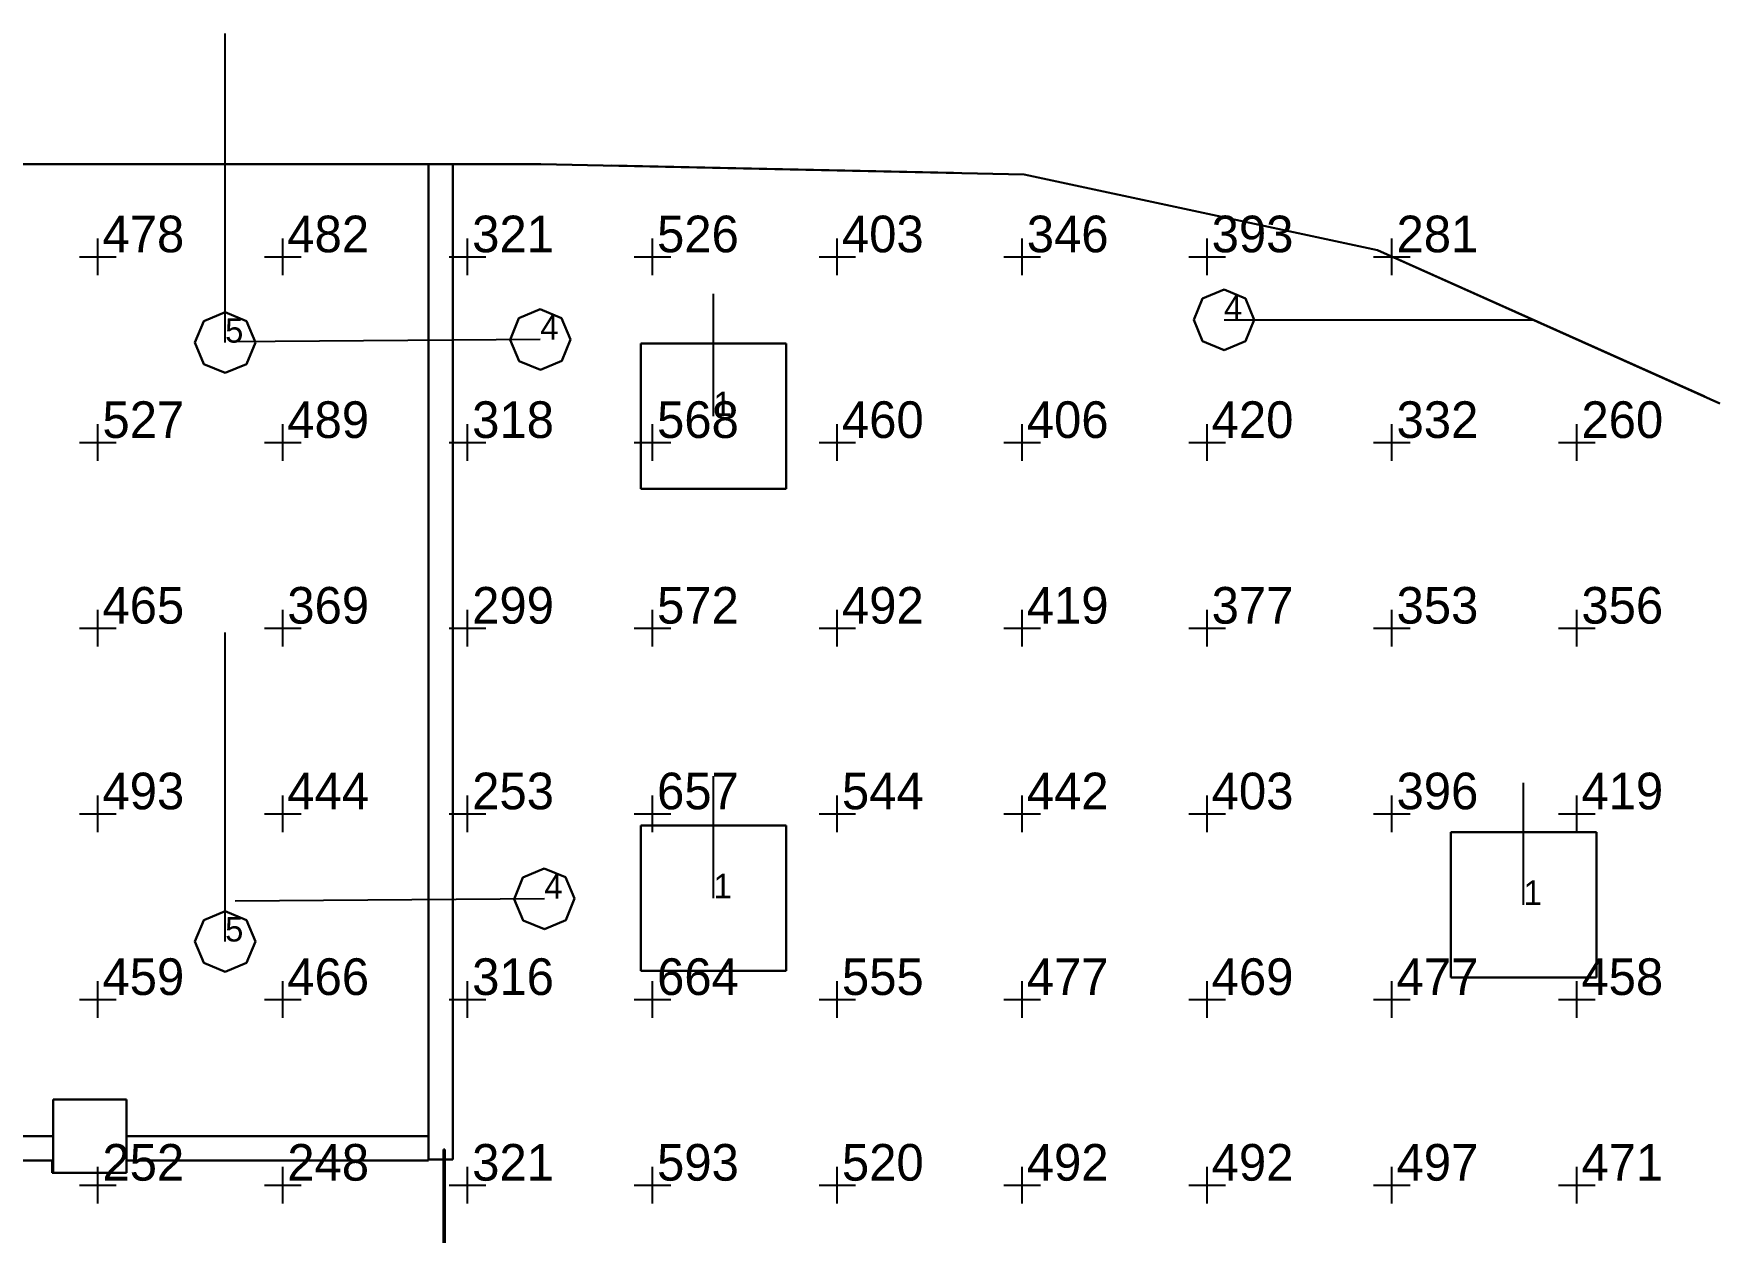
# Model space of a CAD drawing. Extents: x 0 to 48.1, y 0 to 23.7.
# Drawn here: x 24.32 to 31.19, y 18.43 to 23.33 of the extents above; entities that cross this region are included whole.
import ezdxf

# ---------------------------------------------------------------- set-up
doc = ezdxf.new("R2010")
doc.units = 0
doc.header["$MEASUREMENT"] = 0
for name, color, linetype in [('DLXFURN', 5, 'Continuous'), ('DLXLUM', 1, 'Continuous'), ('DLXLUMEX', 1, 'Continuous'), ('DLXSCENE', 7, 'Continuous'), ('DLXVAL', 3, 'Continuous')]:
    doc.layers.add(name, color=color, linetype=linetype)

# ---------------------------------------------------------------- blocks, each defined once
blk = doc.blocks.new('*U173')
at = {"color": 1}
blk.add_line((0, 0), (0, 1.265), dxfattribs=at)
for p, q in [((-0.124, 0), (-0.0877, 0.0877)), ((-0.0877, 0.0877), (-0.124, 0)), ((-0.0877, 0.0877), (-0.124, 0)), ((-0.124, 0), (-0.0877, 0.0877)), ((-0.0877, 0.0877), (0, 0.124)), ((0, 0.124), (-0.0877, 0.0877)), ((0, 0.124), (-0.0877, 0.0877)), ((-0.0877, 0.0877), (0, 0.124)), ((-0.0877, 0.0877), (-0.0877, 0.0877)), ((-0.0877, 0.0877), (-0.0877, 0.0877)), ((0, 0.124), (0.0877, 0.0877)), ((0.0877, 0.0877), (0, 0.124)), ((0.0877, 0.0877), (0, 0.124)), ((0, 0.124), (0, 0.124)), ((0, 0.124), (0.0877, 0.0877)), ((0, 0.124), (0, 0.124)), ((0.0877, 0.0877), (0.124, 0)), ((0.124, 0), (0.0877, 0.0877)), ((0.0877, 0.0877), (0.0877, 0.0877)), ((0.124, 0), (0.0877, 0.0877)), ((0.0877, 0.0877), (0.0877, 0.0877)), ((0.0877, 0.0877), (0.124, 0)), ((-0.0877, -0.0877), (-0.124, 0)), ((-0.124, 0), (-0.0877, -0.0877)), ((-0.124, 0), (-0.124, 0)), ((-0.124, 0), (-0.0877, -0.0877)), ((-0.0877, -0.0877), (-0.124, 0)), ((-0.124, 0), (-0.124, 0)), ((0.124, 0), (0.0877, -0.0877)), ((0.0877, -0.0877), (0.124, 0)), ((0.0877, -0.0877), (0.124, 0)), ((0.124, 0), (0.0877, -0.0877)), ((0.124, 0), (0.124, 0)), ((0.124, 0), (0.124, 0)), ((0, -0.124), (-0.0877, -0.0877)), ((-0.0877, -0.0877), (0, -0.124)), ((-0.0877, -0.0877), (-0.0877, -0.0877)), ((-0.0877, -0.0877), (0, -0.124)), ((0, -0.124), (-0.0877, -0.0877)), ((-0.0877, -0.0877), (-0.0877, -0.0877)), ((0.0877, -0.0877), (0, -0.124)), ((0, -0.124), (0.0877, -0.0877)), ((0, -0.124), (0.0877, -0.0877)), ((0.0877, -0.0877), (0, -0.124)), ((0, -0.124), (0, -0.124)), ((0, -0.124), (0, -0.124)), ((0.0877, -0.0877), (0.0877, -0.0877)), ((0.0877, -0.0877), (0.0877, -0.0877))]:
    blk.add_line(p, q)
at = {"layer": 'DLXLUMEX', "color": 7}
blk.add_text('5', height=0.1, dxfattribs=at).set_placement((0, 0))
blk = doc.blocks.new('*U174')
at = {"color": 1}
blk.add_line((0, 0), (0, 1.265), dxfattribs=at)
for p, q in [((-0.124, 0), (-0.0877, 0.0877)), ((-0.0877, 0.0877), (-0.124, 0)), ((-0.0877, 0.0877), (-0.124, 0)), ((-0.124, 0), (-0.0877, 0.0877)), ((-0.0877, 0.0877), (0, 0.124)), ((0, 0.124), (-0.0877, 0.0877)), ((0, 0.124), (-0.0877, 0.0877)), ((-0.0877, 0.0877), (0, 0.124)), ((-0.0877, 0.0877), (-0.0877, 0.0877)), ((-0.0877, 0.0877), (-0.0877, 0.0877)), ((0, 0.124), (0.0877, 0.0877)), ((0.0877, 0.0877), (0, 0.124)), ((0.0877, 0.0877), (0, 0.124)), ((0, 0.124), (0, 0.124)), ((0, 0.124), (0.0877, 0.0877)), ((0, 0.124), (0, 0.124)), ((0.0877, 0.0877), (0.124, 0)), ((0.124, 0), (0.0877, 0.0877)), ((0.0877, 0.0877), (0.0877, 0.0877)), ((0.124, 0), (0.0877, 0.0877)), ((0.0877, 0.0877), (0.0877, 0.0877)), ((0.0877, 0.0877), (0.124, 0)), ((-0.0877, -0.0877), (-0.124, 0)), ((-0.124, 0), (-0.0877, -0.0877)), ((-0.124, 0), (-0.124, 0)), ((-0.124, 0), (-0.0877, -0.0877)), ((-0.0877, -0.0877), (-0.124, 0)), ((-0.124, 0), (-0.124, 0)), ((0.124, 0), (0.0877, -0.0877)), ((0.0877, -0.0877), (0.124, 0)), ((0.0877, -0.0877), (0.124, 0)), ((0.124, 0), (0.0877, -0.0877)), ((0.124, 0), (0.124, 0)), ((0.124, 0), (0.124, 0)), ((0, -0.124), (-0.0877, -0.0877)), ((-0.0877, -0.0877), (0, -0.124)), ((-0.0877, -0.0877), (-0.0877, -0.0877)), ((-0.0877, -0.0877), (0, -0.124)), ((0, -0.124), (-0.0877, -0.0877)), ((-0.0877, -0.0877), (-0.0877, -0.0877)), ((0.0877, -0.0877), (0, -0.124)), ((0, -0.124), (0.0877, -0.0877)), ((0, -0.124), (0.0877, -0.0877)), ((0.0877, -0.0877), (0, -0.124)), ((0, -0.124), (0, -0.124)), ((0, -0.124), (0, -0.124)), ((0.0877, -0.0877), (0.0877, -0.0877)), ((0.0877, -0.0877), (0.0877, -0.0877))]:
    blk.add_line(p, q)
at = {"layer": 'DLXLUMEX', "color": 7}
blk.add_text('5', height=0.1, dxfattribs=at).set_placement((0, 0))
blk = doc.blocks.new('*U176')
at = {"color": 1}
blk.add_line((0, 0), (0, 0.5), dxfattribs=at)
for p, q in [((0.2975, 0.2975), (-0.2975, 0.2975)), ((-0.2975, 0.2975), (-0.2975, -0.2975)), ((-0.2975, 0.2975), (-0.2975, -0.2975)), ((-0.2975, -0.2975), (-0.2975, 0.2975)), ((-0.2975, 0.2975), (-0.2975, 0.2975)), ((0.2975, 0.2975), (-0.2975, 0.2975)), ((-0.2975, 0.2975), (-0.2975, 0.2975)), ((-0.2975, 0.2975), (0.2975, 0.2975)), ((-0.2975, -0.2975), (-0.2975, 0.2975)), ((-0.2975, 0.2975), (0.2975, 0.2975)), ((0.2975, -0.2975), (0.2975, 0.2975)), ((0.2975, 0.2975), (0.2975, 0.2975)), ((0.2975, -0.2975), (0.2975, 0.2975)), ((0.2975, 0.2975), (0.2975, 0.2975)), ((0.2975, 0.2975), (0.2975, -0.2975)), ((0.2975, 0.2975), (0.2975, -0.2975)), ((-0.2975, -0.2975), (0.2975, -0.2975)), ((-0.2975, -0.2975), (0.2975, -0.2975)), ((0.2975, -0.2975), (-0.2975, -0.2975)), ((-0.2975, -0.2975), (-0.2975, -0.2975)), ((-0.2975, -0.2975), (-0.2975, -0.2975)), ((0.2975, -0.2975), (-0.2975, -0.2975)), ((0.2975, -0.2975), (0.2975, -0.2975)), ((0.2975, -0.2975), (0.2975, -0.2975))]:
    blk.add_line(p, q)
at = {"layer": 'DLXLUMEX', "color": 7}
blk.add_text('1', height=0.1, dxfattribs=at).set_placement((0, 0))
blk = doc.blocks.new('*U177')
at = {"color": 1}
blk.add_line((0, 0), (0, 0.5), dxfattribs=at)
for p, q in [((0.2975, 0.2975), (-0.2975, 0.2975)), ((-0.2975, 0.2975), (-0.2975, -0.2975)), ((-0.2975, 0.2975), (-0.2975, -0.2975)), ((-0.2975, -0.2975), (-0.2975, 0.2975)), ((-0.2975, 0.2975), (-0.2975, 0.2975)), ((0.2975, 0.2975), (-0.2975, 0.2975)), ((-0.2975, 0.2975), (-0.2975, 0.2975)), ((-0.2975, 0.2975), (0.2975, 0.2975)), ((-0.2975, -0.2975), (-0.2975, 0.2975)), ((-0.2975, 0.2975), (0.2975, 0.2975)), ((0.2975, -0.2975), (0.2975, 0.2975)), ((0.2975, 0.2975), (0.2975, 0.2975)), ((0.2975, -0.2975), (0.2975, 0.2975)), ((0.2975, 0.2975), (0.2975, 0.2975)), ((0.2975, 0.2975), (0.2975, -0.2975)), ((0.2975, 0.2975), (0.2975, -0.2975)), ((-0.2975, -0.2975), (0.2975, -0.2975)), ((-0.2975, -0.2975), (0.2975, -0.2975)), ((0.2975, -0.2975), (-0.2975, -0.2975)), ((-0.2975, -0.2975), (-0.2975, -0.2975)), ((-0.2975, -0.2975), (-0.2975, -0.2975)), ((0.2975, -0.2975), (-0.2975, -0.2975)), ((0.2975, -0.2975), (0.2975, -0.2975)), ((0.2975, -0.2975), (0.2975, -0.2975))]:
    blk.add_line(p, q)
at = {"layer": 'DLXLUMEX', "color": 7}
blk.add_text('1', height=0.1, dxfattribs=at).set_placement((0, 0))
blk = doc.blocks.new('*U179')
at = {"color": 1}
blk.add_line((0, 0), (0, 0.5), dxfattribs=at)
for p, q in [((0.2975, 0.2975), (-0.2975, 0.2975)), ((-0.2975, 0.2975), (-0.2975, -0.2975)), ((-0.2975, 0.2975), (-0.2975, -0.2975)), ((-0.2975, -0.2975), (-0.2975, 0.2975)), ((-0.2975, 0.2975), (-0.2975, 0.2975)), ((0.2975, 0.2975), (-0.2975, 0.2975)), ((-0.2975, 0.2975), (-0.2975, 0.2975)), ((-0.2975, 0.2975), (0.2975, 0.2975)), ((-0.2975, -0.2975), (-0.2975, 0.2975)), ((-0.2975, 0.2975), (0.2975, 0.2975)), ((0.2975, -0.2975), (0.2975, 0.2975)), ((0.2975, 0.2975), (0.2975, 0.2975)), ((0.2975, -0.2975), (0.2975, 0.2975)), ((0.2975, 0.2975), (0.2975, 0.2975)), ((0.2975, 0.2975), (0.2975, -0.2975)), ((0.2975, 0.2975), (0.2975, -0.2975)), ((-0.2975, -0.2975), (0.2975, -0.2975)), ((-0.2975, -0.2975), (0.2975, -0.2975)), ((0.2975, -0.2975), (-0.2975, -0.2975)), ((-0.2975, -0.2975), (-0.2975, -0.2975)), ((-0.2975, -0.2975), (-0.2975, -0.2975)), ((0.2975, -0.2975), (-0.2975, -0.2975)), ((0.2975, -0.2975), (0.2975, -0.2975)), ((0.2975, -0.2975), (0.2975, -0.2975))]:
    blk.add_line(p, q)
at = {"layer": 'DLXLUMEX', "color": 7}
blk.add_text('1', height=0.1, dxfattribs=at).set_placement((0, 0))
blk = doc.blocks.new('*U181')
for p, q in [((-0.124, -0.0009), (-0.0883, 0.087)), ((-0.0883, 0.087), (-0.124, -0.0009)), ((-0.0883, 0.087), (-0.124, -0.0009)), ((-0.124, -0.0009), (-0.0883, 0.087)), ((-0.0883, 0.087), (-0.0009, 0.124)), ((-0.0009, 0.124), (-0.0883, 0.087)), ((-0.0009, 0.124), (-0.0883, 0.087)), ((-0.0883, 0.087), (-0.0009, 0.124)), ((-0.0883, 0.087), (-0.0883, 0.087)), ((-0.0883, 0.087), (-0.0883, 0.087)), ((-0.0009, 0.124), (0.087, 0.0883)), ((0.087, 0.0883), (-0.0009, 0.124)), ((-0.0009, 0.124), (-0.0009, 0.124)), ((0.087, 0.0883), (-0.0009, 0.124)), ((-0.0009, 0.124), (-0.0009, 0.124)), ((-0.0009, 0.124), (0.087, 0.0883)), ((0.087, 0.0883), (0.124, 0.0009)), ((0.124, 0.0009), (0.087, 0.0883)), ((0.087, 0.0883), (0.087, 0.0883)), ((0.124, 0.0009), (0.087, 0.0883)), ((0.087, 0.0883), (0.087, 0.0883)), ((0.087, 0.0883), (0.124, 0.0009)), ((0.124, 0.0009), (0.0883, -0.087)), ((0.0883, -0.087), (0.124, 0.0009)), ((0.0883, -0.087), (0.124, 0.0009)), ((0.124, 0.0009), (0.0883, -0.087)), ((0.124, 0.0009), (0.124, 0.0009)), ((0.124, 0.0009), (0.124, 0.0009)), ((-0.087, -0.0883), (-0.124, -0.0009)), ((-0.124, -0.0009), (-0.087, -0.0883)), ((-0.124, -0.0009), (-0.124, -0.0009)), ((-0.124, -0.0009), (-0.124, -0.0009)), ((-0.124, -0.0009), (-0.087, -0.0883)), ((-0.087, -0.0883), (-0.124, -0.0009)), ((0.0009, -0.124), (-0.087, -0.0883)), ((-0.087, -0.0883), (0.0009, -0.124)), ((-0.087, -0.0883), (-0.087, -0.0883)), ((-0.087, -0.0883), (0.0009, -0.124)), ((0.0009, -0.124), (-0.087, -0.0883)), ((-0.087, -0.0883), (-0.087, -0.0883)), ((0.0883, -0.087), (0.0009, -0.124)), ((0.0009, -0.124), (0.0883, -0.087)), ((0.0009, -0.124), (0.0883, -0.087)), ((0.0883, -0.087), (0.0009, -0.124)), ((0.0009, -0.124), (0.0009, -0.124)), ((0.0009, -0.124), (0.0009, -0.124)), ((0.0883, -0.087), (0.0883, -0.087)), ((0.0883, -0.087), (0.0883, -0.087))]:
    blk.add_line(p, q)
at = {"color": 1}
blk.add_line((0, 0), (-1.265, -0.0091), dxfattribs=at)
at = {"layer": 'DLXLUMEX', "color": 7}
blk.add_text('4', height=0.1, dxfattribs=at).set_placement((0, 0))
blk = doc.blocks.new('*U183')
for p, q in [((-0.124, -0.0009), (-0.0883, 0.087)), ((-0.0883, 0.087), (-0.124, -0.0009)), ((-0.0883, 0.087), (-0.124, -0.0009)), ((-0.124, -0.0009), (-0.0883, 0.087)), ((-0.0883, 0.087), (-0.0009, 0.124)), ((-0.0009, 0.124), (-0.0883, 0.087)), ((-0.0009, 0.124), (-0.0883, 0.087)), ((-0.0883, 0.087), (-0.0009, 0.124)), ((-0.0883, 0.087), (-0.0883, 0.087)), ((-0.0883, 0.087), (-0.0883, 0.087)), ((-0.0009, 0.124), (0.087, 0.0883)), ((0.087, 0.0883), (-0.0009, 0.124)), ((-0.0009, 0.124), (-0.0009, 0.124)), ((0.087, 0.0883), (-0.0009, 0.124)), ((-0.0009, 0.124), (-0.0009, 0.124)), ((-0.0009, 0.124), (0.087, 0.0883)), ((0.087, 0.0883), (0.124, 0.0009)), ((0.124, 0.0009), (0.087, 0.0883)), ((0.087, 0.0883), (0.087, 0.0883)), ((0.124, 0.0009), (0.087, 0.0883)), ((0.087, 0.0883), (0.087, 0.0883)), ((0.087, 0.0883), (0.124, 0.0009)), ((0.124, 0.0009), (0.0883, -0.087)), ((0.0883, -0.087), (0.124, 0.0009)), ((0.0883, -0.087), (0.124, 0.0009)), ((0.124, 0.0009), (0.0883, -0.087)), ((0.124, 0.0009), (0.124, 0.0009)), ((0.124, 0.0009), (0.124, 0.0009)), ((-0.087, -0.0883), (-0.124, -0.0009)), ((-0.124, -0.0009), (-0.087, -0.0883)), ((-0.124, -0.0009), (-0.124, -0.0009)), ((-0.124, -0.0009), (-0.124, -0.0009)), ((-0.124, -0.0009), (-0.087, -0.0883)), ((-0.087, -0.0883), (-0.124, -0.0009)), ((0.0009, -0.124), (-0.087, -0.0883)), ((-0.087, -0.0883), (0.0009, -0.124)), ((-0.087, -0.0883), (-0.087, -0.0883)), ((-0.087, -0.0883), (0.0009, -0.124)), ((0.0009, -0.124), (-0.087, -0.0883)), ((-0.087, -0.0883), (-0.087, -0.0883)), ((0.0883, -0.087), (0.0009, -0.124)), ((0.0009, -0.124), (0.0883, -0.087)), ((0.0009, -0.124), (0.0883, -0.087)), ((0.0883, -0.087), (0.0009, -0.124)), ((0.0009, -0.124), (0.0009, -0.124)), ((0.0009, -0.124), (0.0009, -0.124)), ((0.0883, -0.087), (0.0883, -0.087)), ((0.0883, -0.087), (0.0883, -0.087))]:
    blk.add_line(p, q)
at = {"color": 1}
blk.add_line((0, 0), (-1.265, -0.0091), dxfattribs=at)
at = {"layer": 'DLXLUMEX', "color": 7}
blk.add_text('4', height=0.1, dxfattribs=at).set_placement((0, 0))
blk = doc.blocks.new('*U185')
for p, q in [((-0.124, 0), (-0.0877, 0.0877)), ((-0.0877, 0.0877), (-0.124, 0)), ((-0.0877, 0.0877), (-0.124, 0)), ((-0.124, 0), (-0.0877, 0.0877)), ((-0.0877, 0.0877), (0, 0.124)), ((0, 0.124), (-0.0877, 0.0877)), ((0, 0.124), (-0.0877, 0.0877)), ((-0.0877, 0.0877), (0, 0.124)), ((-0.0877, 0.0877), (-0.0877, 0.0877)), ((-0.0877, 0.0877), (-0.0877, 0.0877)), ((0, 0.124), (0.0877, 0.0877)), ((0.0877, 0.0877), (0, 0.124)), ((0, 0.124), (0, 0.124)), ((0.0877, 0.0877), (0, 0.124)), ((0, 0.124), (0, 0.124)), ((0, 0.124), (0.0877, 0.0877)), ((0.0877, 0.0877), (0.124, 0)), ((0.124, 0), (0.0877, 0.0877)), ((0.0877, 0.0877), (0.0877, 0.0877)), ((0.124, 0), (0.0877, 0.0877)), ((0.0877, 0.0877), (0.0877, 0.0877)), ((0.0877, 0.0877), (0.124, 0)), ((-0.0877, -0.0877), (-0.124, 0)), ((-0.124, 0), (-0.0877, -0.0877)), ((-0.124, 0), (-0.124, 0)), ((-0.124, 0), (-0.0877, -0.0877)), ((-0.0877, -0.0877), (-0.124, 0)), ((-0.124, 0), (-0.124, 0)), ((0.124, 0), (0.0877, -0.0877)), ((0.0877, -0.0877), (0.124, 0)), ((0.0877, -0.0877), (0.124, 0)), ((0.124, 0), (0.0877, -0.0877)), ((0.124, 0), (0.124, 0)), ((0.124, 0), (0.124, 0)), ((0, -0.124), (-0.0877, -0.0877)), ((-0.0877, -0.0877), (0, -0.124)), ((-0.0877, -0.0877), (-0.0877, -0.0877)), ((-0.0877, -0.0877), (0, -0.124)), ((0, -0.124), (-0.0877, -0.0877)), ((-0.0877, -0.0877), (-0.0877, -0.0877)), ((0.0877, -0.0877), (0, -0.124)), ((0, -0.124), (0.0877, -0.0877)), ((0, -0.124), (0.0877, -0.0877)), ((0.0877, -0.0877), (0, -0.124)), ((0, -0.124), (0, -0.124)), ((0, -0.124), (0, -0.124)), ((0.0877, -0.0877), (0.0877, -0.0877)), ((0.0877, -0.0877), (0.0877, -0.0877))]:
    blk.add_line(p, q)
at = {"color": 1}
blk.add_line((0, 0), (1.265, 0), dxfattribs=at)
at = {"layer": 'DLXLUMEX', "color": 7}
blk.add_text('4', height=0.1, dxfattribs=at).set_placement((0, 0))
blk = doc.blocks.new('*U70')
for p, q in [((19.18, -0.1), (6.966, -0.1)), ((6.966, -0.1), (19.18, -0.1)), ((19.18, -0.1), (19.18, -0.1)), ((19.48, -0.1), (19.48, -0.1)), ((19.48, -0.1), (20.7161, -0.1)), ((20.7161, -0.1), (19.48, -0.1)), ((20.7161, -0.2), (20.7161, -0.1)), ((20.7161, -0.1), (20.7161, -0.1)), ((20.7161, -0.1), (20.7161, -0.2)), ((20.7161, -0.1), (20.7161, -0.1)), ((19.176, -0.2), (6.966, -0.2)), ((6.966, -0.2), (19.176, -0.2)), ((19.176, -0.2), (19.176, -0.2)), ((19.176, -0.2), (19.176, -0.25)), ((19.176, -0.25), (19.176, -0.2)), ((19.176, -0.2), (19.176, -0.2)), ((20.7161, -0.2), (19.48, -0.2)), ((19.48, -0.2), (19.48, -0.2)), ((19.48, -0.2), (20.7161, -0.2)), ((20.7161, -0.2), (20.7161, -0.2)), ((20.7161, -0.2), (20.7161, -0.2)), ((19.176, -0.25), (19.176, -0.25)), ((19.18, -0.25), (19.176, -0.25)), ((19.176, -0.25), (19.176, -0.25)), ((19.176, -0.25), (19.18, -0.25)), ((19.18, -0.25), (19.18, -0.25))]:
    blk.add_line(p, q)
blk = doc.blocks.new('*U124')
for p, q in [((0.1, 0.1), (0.1, 4.1744)), ((0.1, 4.1744), (0.1, 4.1744)), ((0.1, 4.1744), (0.1, 0.1)), ((0.2, 0.1), (0.2, 4.1744)), ((0.2, 4.1744), (0.2, 4.1744)), ((0.2, 4.1744), (0.2, 0.1)), ((0.1, 0.1), (0.2, 0.1)), ((0.2, 0.1), (0.1, 0.1)), ((0.1, 0.1), (0.1, 0.1)), ((0.1, 0.1), (0.1, 0.1)), ((0.2, 0.1), (0.2, 0.1)), ((0.2, 0.1), (0.2, 0.1))]:
    blk.add_line(p, q)
blk = doc.blocks.new('*U125')
for p, q in [((-0.0025, 1), (-0.0025, -1)), ((-0.0025, -1), (-0.0025, 1)), ((-0.0025, 1), (-0.0025, 1)), ((0.0025, 1), (-0.0025, 1)), ((-0.0025, 1), (-0.0025, 1)), ((-0.0025, 1), (0.0025, 1)), ((0.0025, 1), (0.0025, 1)), ((0.0025, -1), (0.0025, 1)), ((0.0025, 1), (0.0025, 1)), ((0.0025, 1), (0.0025, -1)), ((-0.0025, -1), (-0.0025, -1)), ((-0.0025, -1), (0.0025, -1)), ((0.0025, -1), (-0.0025, -1)), ((-0.0025, -1), (-0.0025, -1)), ((0.0025, -1), (0.0025, -1)), ((0.0025, -1), (0.0025, -1))]:
    blk.add_line(p, q)
blk = doc.blocks.new('*U136')
for p, q in [((0, 22.8), (26.4, 22.8)), ((26.4, 22.8), (0, 22.8)), ((26.4, 22.8), (28.3776, 22.7572)), ((28.3776, 22.7572), (26.4, 22.8)), ((26.4, 22.8), (26.4, 22.8)), ((26.4, 22.8), (26.4, 22.8)), ((28.3776, 22.7572), (29.8233, 22.4477)), ((29.8233, 22.4477), (28.3776, 22.7572)), ((28.3776, 22.7572), (28.3776, 22.7572)), ((28.3776, 22.7572), (28.3776, 22.7572)), ((29.8233, 22.4477), (31.225, 21.8203)), ((31.225, 21.8203), (29.8233, 22.4477)), ((29.8233, 22.4477), (29.8233, 22.4477)), ((29.8233, 22.4477), (29.8233, 22.4477))]:
    blk.add_line(p, q)
blk = doc.blocks.new('*U137')
for p, q in [((0, 22.8), (26.4, 22.8)), ((26.4, 22.8), (28.3776, 22.7572)), ((28.3776, 22.7572), (29.8233, 22.4477)), ((29.8233, 22.4477), (31.225, 21.8203)), ((24.404, 18.9706), (24.404, 18.6706)), ((24.704, 18.9706), (24.404, 18.9706)), ((24.704, 18.6706), (24.704, 18.9706)), ((24.404, 18.6706), (24.704, 18.6706))]:
    blk.add_line(p, q)
blk = doc.blocks.new('*U138')
for p, q in [((26.4, 22.8), (0, 22.8)), ((28.3776, 22.7572), (26.4, 22.8)), ((29.8233, 22.4477), (28.3776, 22.7572)), ((31.225, 21.8203), (29.8233, 22.4477)), ((24.404, 18.9706), (24.704, 18.9706)), ((24.404, 18.6706), (24.404, 18.9706)), ((24.704, 18.9706), (24.704, 18.6706)), ((24.704, 18.6706), (24.404, 18.6706))]:
    blk.add_line(p, q)
blk = doc.blocks.new('*U144')
for p, q in [((-0.15, 0.15), (-0.15, -0.15)), ((-0.15, -0.15), (-0.15, 0.15)), ((-0.15, 0.15), (-0.15, 0.15)), ((0.15, 0.15), (-0.15, 0.15)), ((-0.15, 0.15), (-0.15, 0.15)), ((-0.15, 0.15), (0.15, 0.15)), ((0.15, 0.15), (0.15, 0.15)), ((0.15, -0.15), (0.15, 0.15)), ((0.15, 0.15), (0.15, 0.15)), ((0.15, 0.15), (0.15, -0.15)), ((-0.15, -0.15), (-0.15, -0.15)), ((-0.15, -0.15), (0.15, -0.15)), ((0.15, -0.15), (-0.15, -0.15)), ((-0.15, -0.15), (-0.15, -0.15)), ((0.15, -0.15), (0.15, -0.15)), ((0.15, -0.15), (0.15, -0.15))]:
    blk.add_line(p, q)
blk = doc.blocks.new('*U149')
for p, q in [((21.7411, 22.8), (24.7411, 22.8)), ((24.7411, 22.8), (21.7411, 22.8)), ((24.7411, 22.8), (24.7411, 22.8)), ((28.0886, 22.7635), (26.6889, 22.7937)), ((26.6889, 22.7937), (26.6889, 22.7937)), ((26.6889, 22.7937), (28.0886, 22.7635)), ((28.0886, 22.7635), (28.0886, 22.7635)), ((28.4159, 22.749), (29.7849, 22.4559)), ((29.7849, 22.4559), (28.4159, 22.749)), ((28.4159, 22.749), (28.4159, 22.749)), ((29.7849, 22.4559), (29.7849, 22.4559)), ((29.8852, 22.42), (31.1631, 21.8481)), ((31.1631, 21.8481), (29.8852, 22.42)), ((29.8852, 22.42), (29.8852, 22.42)), ((31.1631, 21.8481), (31.1631, 21.8481))]:
    blk.add_line(p, q)
blk = doc.blocks.new('*U152')
for p, q in [((24.587, 22.345, 0.7), (24.587, 22.495, 0.7)), ((25.3435, 22.345, 0.7), (25.3435, 22.495, 0.7)), ((26.1, 22.345, 0.7), (26.1, 22.495, 0.7)), ((26.8565, 22.345, 0.7), (26.8565, 22.495, 0.7)), ((27.613, 22.345, 0.7), (27.613, 22.495, 0.7)), ((28.3696, 22.345, 0.7), (28.3696, 22.495, 0.7)), ((29.1261, 22.345, 0.7), (29.1261, 22.495, 0.7)), ((29.8826, 22.345, 0.7), (29.8826, 22.495, 0.7)), ((24.512, 22.42, 0.7), (24.662, 22.42, 0.7)), ((25.2685, 22.42, 0.7), (25.4185, 22.42, 0.7)), ((26.025, 22.42, 0.7), (26.175, 22.42, 0.7)), ((26.7815, 22.42, 0.7), (26.9315, 22.42, 0.7)), ((27.538, 22.42, 0.7), (27.688, 22.42, 0.7)), ((28.2946, 22.42, 0.7), (28.4446, 22.42, 0.7)), ((29.0511, 22.42, 0.7), (29.2011, 22.42, 0.7)), ((29.8076, 22.42, 0.7), (29.9576, 22.42, 0.7)), ((24.587, 21.585, 0.7), (24.587, 21.735, 0.7)), ((25.3435, 21.585, 0.7), (25.3435, 21.735, 0.7)), ((26.1, 21.585, 0.7), (26.1, 21.735, 0.7)), ((26.8565, 21.585, 0.7), (26.8565, 21.735, 0.7)), ((27.613, 21.585, 0.7), (27.613, 21.735, 0.7)), ((28.3696, 21.585, 0.7), (28.3696, 21.735, 0.7)), ((29.1261, 21.585, 0.7), (29.1261, 21.735, 0.7)), ((29.8826, 21.585, 0.7), (29.8826, 21.735, 0.7)), ((30.6391, 21.585, 0.7), (30.6391, 21.735, 0.7)), ((24.512, 21.66, 0.7), (24.662, 21.66, 0.7)), ((25.2685, 21.66, 0.7), (25.4185, 21.66, 0.7)), ((26.025, 21.66, 0.7), (26.175, 21.66, 0.7)), ((26.7815, 21.66, 0.7), (26.9315, 21.66, 0.7)), ((27.538, 21.66, 0.7), (27.688, 21.66, 0.7)), ((28.2946, 21.66, 0.7), (28.4446, 21.66, 0.7)), ((29.0511, 21.66, 0.7), (29.2011, 21.66, 0.7)), ((29.8076, 21.66, 0.7), (29.9576, 21.66, 0.7)), ((30.5641, 21.66, 0.7), (30.7141, 21.66, 0.7)), ((24.587, 20.825, 0.7), (24.587, 20.975, 0.7)), ((25.3435, 20.825, 0.7), (25.3435, 20.975, 0.7)), ((26.1, 20.825, 0.7), (26.1, 20.975, 0.7)), ((26.8565, 20.825, 0.7), (26.8565, 20.975, 0.7)), ((27.613, 20.825, 0.7), (27.613, 20.975, 0.7)), ((28.3696, 20.825, 0.7), (28.3696, 20.975, 0.7)), ((29.1261, 20.825, 0.7), (29.1261, 20.975, 0.7)), ((29.8826, 20.825, 0.7), (29.8826, 20.975, 0.7)), ((30.6391, 20.825, 0.7), (30.6391, 20.975, 0.7)), ((24.512, 20.9, 0.7), (24.662, 20.9, 0.7)), ((25.2685, 20.9, 0.7), (25.4185, 20.9, 0.7)), ((26.025, 20.9, 0.7), (26.175, 20.9, 0.7)), ((26.7815, 20.9, 0.7), (26.9315, 20.9, 0.7)), ((27.538, 20.9, 0.7), (27.688, 20.9, 0.7)), ((28.2946, 20.9, 0.7), (28.4446, 20.9, 0.7)), ((29.0511, 20.9, 0.7), (29.2011, 20.9, 0.7)), ((29.8076, 20.9, 0.7), (29.9576, 20.9, 0.7)), ((30.5641, 20.9, 0.7), (30.7141, 20.9, 0.7)), ((24.587, 20.065, 0.7), (24.587, 20.215, 0.7)), ((25.3435, 20.065, 0.7), (25.3435, 20.215, 0.7)), ((26.1, 20.065, 0.7), (26.1, 20.215, 0.7)), ((26.8565, 20.065, 0.7), (26.8565, 20.215, 0.7)), ((27.613, 20.065, 0.7), (27.613, 20.215, 0.7)), ((28.3696, 20.065, 0.7), (28.3696, 20.215, 0.7)), ((29.1261, 20.065, 0.7), (29.1261, 20.215, 0.7)), ((29.8826, 20.065, 0.7), (29.8826, 20.215, 0.7)), ((30.6391, 20.065, 0.7), (30.6391, 20.215, 0.7)), ((24.512, 20.14, 0.7), (24.662, 20.14, 0.7)), ((25.2685, 20.14, 0.7), (25.4185, 20.14, 0.7)), ((26.025, 20.14, 0.7), (26.175, 20.14, 0.7)), ((26.7815, 20.14, 0.7), (26.9315, 20.14, 0.7)), ((27.538, 20.14, 0.7), (27.688, 20.14, 0.7)), ((28.2946, 20.14, 0.7), (28.4446, 20.14, 0.7)), ((29.0511, 20.14, 0.7), (29.2011, 20.14, 0.7)), ((29.8076, 20.14, 0.7), (29.9576, 20.14, 0.7)), ((30.5641, 20.14, 0.7), (30.7141, 20.14, 0.7)), ((24.587, 19.305, 0.7), (24.587, 19.455, 0.7)), ((25.3435, 19.305, 0.7), (25.3435, 19.455, 0.7)), ((26.1, 19.305, 0.7), (26.1, 19.455, 0.7)), ((26.8565, 19.305, 0.7), (26.8565, 19.455, 0.7)), ((27.613, 19.305, 0.7), (27.613, 19.455, 0.7)), ((28.3696, 19.305, 0.7), (28.3696, 19.455, 0.7)), ((29.1261, 19.305, 0.7), (29.1261, 19.455, 0.7)), ((29.8826, 19.305, 0.7), (29.8826, 19.455, 0.7)), ((30.6391, 19.305, 0.7), (30.6391, 19.455, 0.7)), ((24.512, 19.38, 0.7), (24.662, 19.38, 0.7)), ((25.2685, 19.38, 0.7), (25.4185, 19.38, 0.7)), ((26.025, 19.38, 0.7), (26.175, 19.38, 0.7)), ((26.7815, 19.38, 0.7), (26.9315, 19.38, 0.7)), ((27.538, 19.38, 0.7), (27.688, 19.38, 0.7)), ((28.2946, 19.38, 0.7), (28.4446, 19.38, 0.7)), ((29.0511, 19.38, 0.7), (29.2011, 19.38, 0.7)), ((29.8076, 19.38, 0.7), (29.9576, 19.38, 0.7)), ((30.5641, 19.38, 0.7), (30.7141, 19.38, 0.7)), ((24.587, 18.545, 0.7), (24.587, 18.695, 0.7)), ((25.3435, 18.545, 0.7), (25.3435, 18.695, 0.7)), ((26.1, 18.545, 0.7), (26.1, 18.695, 0.7)), ((26.8565, 18.545, 0.7), (26.8565, 18.695, 0.7)), ((27.613, 18.545, 0.7), (27.613, 18.695, 0.7)), ((28.3696, 18.545, 0.7), (28.3696, 18.695, 0.7)), ((29.1261, 18.545, 0.7), (29.1261, 18.695, 0.7)), ((29.8826, 18.545, 0.7), (29.8826, 18.695, 0.7)), ((30.6391, 18.545, 0.7), (30.6391, 18.695, 0.7)), ((24.512, 18.62, 0.7), (24.662, 18.62, 0.7)), ((25.2685, 18.62, 0.7), (25.4185, 18.62, 0.7)), ((26.025, 18.62, 0.7), (26.175, 18.62, 0.7)), ((26.7815, 18.62, 0.7), (26.9315, 18.62, 0.7)), ((27.538, 18.62, 0.7), (27.688, 18.62, 0.7)), ((28.2946, 18.62, 0.7), (28.4446, 18.62, 0.7)), ((29.0511, 18.62, 0.7), (29.2011, 18.62, 0.7)), ((29.8076, 18.62, 0.7), (29.9576, 18.62, 0.7)), ((30.5641, 18.62, 0.7), (30.7141, 18.62, 0.7))]:
    blk.add_line(p, q)
at = {"layer": 'DLXVAL'}
for s, p in [('478', (24.6057, 22.4387, 0.7)), ('482', (25.3622, 22.4387, 0.7)), ('321', (26.1187, 22.4387, 0.7)), ('526', (26.8753, 22.4387, 0.7)), ('403', (27.6318, 22.4387, 0.7)), ('346', (28.3883, 22.4387, 0.7)), ('393', (29.1448, 22.4387, 0.7)), ('281', (29.9014, 22.4387, 0.7)), ('527', (24.6057, 21.6787, 0.7)), ('489', (25.3622, 21.6787, 0.7)), ('318', (26.1187, 21.6787, 0.7)), ('568', (26.8753, 21.6787, 0.7)), ('460', (27.6318, 21.6787, 0.7)), ('406', (28.3883, 21.6787, 0.7)), ('420', (29.1448, 21.6787, 0.7)), ('332', (29.9014, 21.6787, 0.7)), ('260', (30.6579, 21.6787, 0.7)), ('465', (24.6057, 20.9187, 0.7)), ('369', (25.3622, 20.9187, 0.7)), ('299', (26.1187, 20.9187, 0.7)), ('572', (26.8753, 20.9187, 0.7)), ('492', (27.6318, 20.9187, 0.7)), ('419', (28.3883, 20.9187, 0.7)), ('377', (29.1448, 20.9187, 0.7)), ('353', (29.9014, 20.9187, 0.7)), ('356', (30.6579, 20.9187, 0.7)), ('493', (24.6057, 20.1587, 0.7)), ('444', (25.3622, 20.1587, 0.7)), ('253', (26.1187, 20.1587, 0.7)), ('657', (26.8753, 20.1587, 0.7)), ('544', (27.6318, 20.1587, 0.7)), ('442', (28.3883, 20.1587, 0.7)), ('403', (29.1448, 20.1587, 0.7)), ('396', (29.9014, 20.1587, 0.7)), ('419', (30.6579, 20.1587, 0.7)), ('459', (24.6057, 19.3987, 0.7)), ('466', (25.3622, 19.3987, 0.7)), ('316', (26.1187, 19.3987, 0.7)), ('664', (26.8753, 19.3987, 0.7)), ('555', (27.6318, 19.3987, 0.7)), ('477', (28.3883, 19.3987, 0.7)), ('469', (29.1448, 19.3987, 0.7)), ('477', (29.9014, 19.3987, 0.7)), ('458', (30.6579, 19.3987, 0.7)), ('252', (24.6057, 18.6387, 0.7)), ('248', (25.3622, 18.6387, 0.7)), ('321', (26.1187, 18.6387, 0.7)), ('593', (26.8753, 18.6387, 0.7)), ('520', (27.6318, 18.6387, 0.7)), ('492', (28.3883, 18.6387, 0.7)), ('492', (29.1448, 18.6387, 0.7)), ('497', (29.9014, 18.6387, 0.7)), ('471', (30.6579, 18.6387, 0.7))]:
    blk.add_text(s, height=0.15, dxfattribs=at).set_placement(p)

msp = doc.modelspace()

# ---------------------------------------------------------------- block references
at = {"layer": 'DLXFURN'}
for name, p in [('*U124', (25.8401, 18.6256)), ('*U70', (5.224, 18.9206)), ('*U125', (26.0037, 17.7667))]:
    msp.add_blockref(name, p, dxfattribs=at)
at = {"layer": 'DLXLUM'}
for name, p in [('*U174', (25.1078, 22.069)), ('*U177', (27.1067, 21.7683)), ('*U185', (29.1954, 22.162)), ('*U183', (26.3976, 22.0814)), ('*U173', (25.1078, 19.6176)), ('*U176', (27.1067, 19.7948)), ('*U179', (30.4215, 19.7675)), ('*U181', (26.4141, 19.7924))]:
    msp.add_blockref(name, p, dxfattribs=at)
at = {"layer": 'DLXSCENE'}
for name, p in [('*U136', (0, 0)), ('*U137', (0, 0)), ('*U138', (0, 0)), ('*U149', (0, 0)), ('*U144', (24.554, 18.8206))]:
    msp.add_blockref(name, p, dxfattribs=at)
at = {"layer": 'DLXVAL'}
msp.add_blockref('*U152', (0, 0), dxfattribs=at)

doc.saveas('drawing.dxf')
